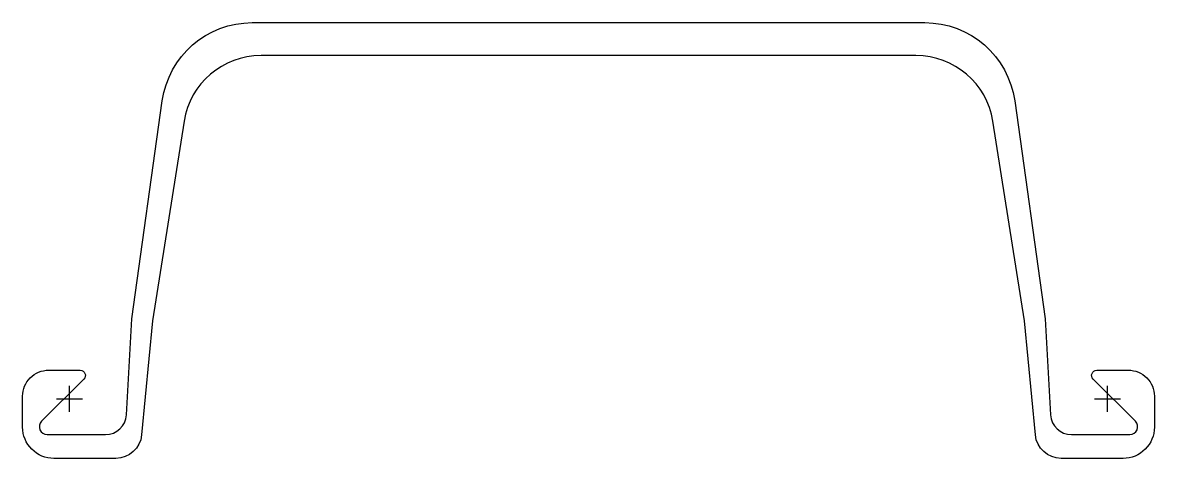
# Model space of a CAD drawing. Header units: millimetres. Extents: x -18 to 418, y -23 to 145.
import ezdxf

# ---------------------------------------------------------------- set-up
doc = ezdxf.new("R2010")
doc.units = ezdxf.units.MM
doc.header["$LTSCALE"] = 0.2

msp = doc.modelspace()

# ---------------------------------------------------------------- linework, layer by layer
at = {"flags": 128}
msp.add_lwpolyline([(70.48, 145), (329.52, 145, -0.374356), (364.19, 114.81), (375.87, 30.74), (378.05, -6.27, 0.397011), (386.04, -13.8), (408.56, -13.8, 0.668179), (410.68, -8.68), (394.41, 7.59, -0.668179), (395.83, 11), (408, 11, -0.414214), (418, 1), (418, -11, -0.414214), (406, -23), (382.1, -23, -0.386924), (372.15, -13.94), (368, 30), (355.79, 107, 0.368854), (326.16, 132.3), (73.84, 132.3, 0.368854), (44.21, 107), (32, 30), (27.85, -13.94, -0.386924), (17.9, -23), (-6, -23, -0.414214), (-18, -11), (-18, 1, -0.414214), (-8, 11), (4.17, 11, -0.668179), (5.59, 7.59), (-10.68, -8.68, 0.668179), (-8.56, -13.8), (13.96, -13.8, 0.397011), (21.95, -6.27), (24.13, 30.74), (35.81, 114.81, -0.374356)], format="xyb", close=True, dxfattribs=at)
at = {"layer": 'DEFPOINTS'}
for p, q in [((0, -5), (0, 5)), ((400, -5), (400, 5)), ((-5, 0), (5, 0)), ((395, 0), (405, 0))]:
    msp.add_line(p, q, dxfattribs=at)

doc.saveas('drawing.dxf')
